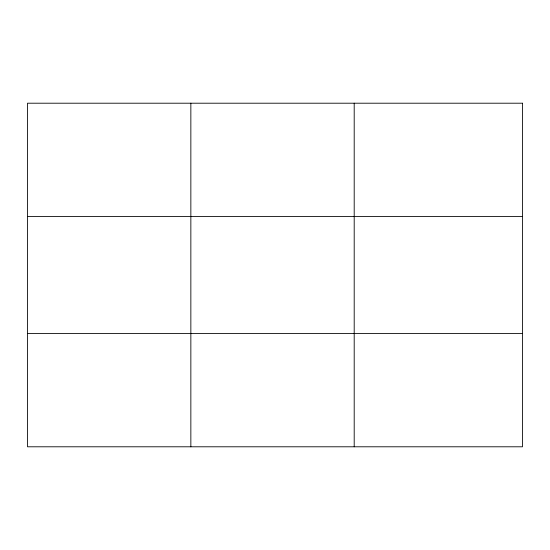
<?xml version="1.0" encoding="UTF-8"?>
<svg xmlns="http://www.w3.org/2000/svg" width="550" height="550" viewBox="0 0 550 550"><rect width="100%" height="100%" fill="white"/><g stroke="black" fill="none" stroke-linecap="round" stroke-linejoin="round"><path stroke-width="0.82" d="M190.85 103.208L190.85 446.793M354.2 103.208L354.2 446.793M27.5 216.59L522.5 216.59M27.5 333.41L522.5 333.41M522.5 103.208L522.5 446.793L27.5 446.793L27.5 103.208L522.5 103.208"/></g></svg>
